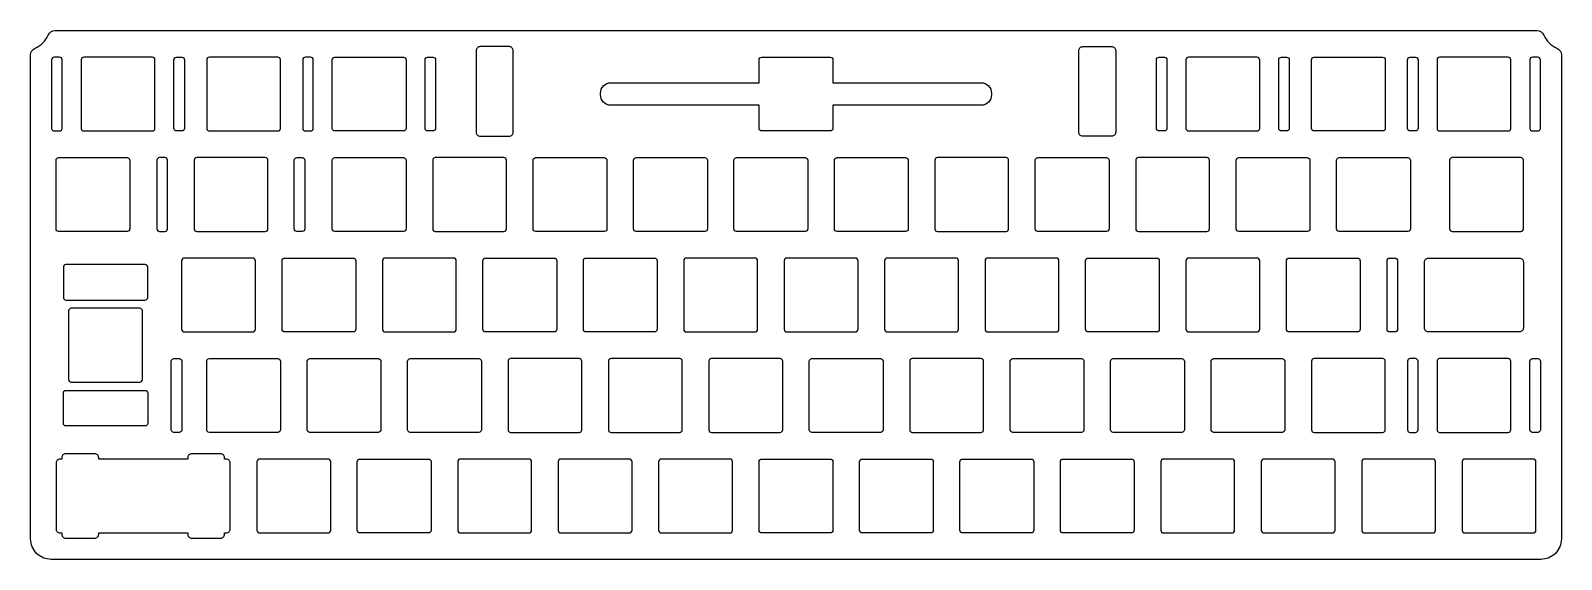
# Model space of a CAD drawing. Header units: millimetres. Extents: x -288 to 2, y -3 to 98.
import ezdxf

# ---------------------------------------------------------------- set-up
doc = ezdxf.new("R2010")
doc.units = ezdxf.units.MM
doc.layers.get('0').update_dxf_attribs({"linetype": 'CONTINUOUS'})

msp = doc.modelspace()

# ---------------------------------------------------------------- linework, layer by layer
for points in [[(-2.32, 97.75, -0.299746), (-1.04, 96.9, 0.192058), (1.45, 94.41, -0.299746), (2.3, 93.13), (2.3, 1.4, -0.414214), (-1.6, -2.5), (-284.15, -2.5, -0.414214), (-288.05, 1.4), (-288.05, 93.13, -0.299746), (-287.2, 94.41, 0.192058), (-284.71, 96.9, -0.299746), (-283.43, 97.75)], [(-2.32, 97.75, -0.299746), (-1.04, 96.9, 0.192058), (1.45, 94.41, -0.299746), (2.3, 93.13), (2.3, 1.4, -0.414214), (-1.6, -2.5), (-284.15, -2.5, -0.414214), (-288.05, 1.4), (-288.05, 93.13, -0.299746), (-287.2, 94.41, 0.192058), (-284.71, 96.9, -0.299746), (-283.43, 97.75)], [(-197.28, 94.72), (-202.78, 94.72, 0.414214), (-203.53, 93.98), (-203.53, 78.47, 0.414214), (-202.78, 77.72), (-197.28, 77.72, 0.414214), (-196.53, 78.47), (-196.53, 93.98, 0.414214)], [(-197.28, 94.72), (-202.78, 94.72, 0.414214), (-203.53, 93.98), (-203.53, 78.47, 0.414214), (-202.78, 77.72), (-197.28, 77.72, 0.414214), (-196.53, 78.47), (-196.53, 93.98, 0.414214)], [(-88.48, 77.72, -0.414214), (-89.23, 78.47), (-89.23, 93.98, -0.414214), (-88.48, 94.72), (-82.98, 94.72, -0.414214), (-82.23, 93.98), (-82.23, 78.47, -0.414214), (-82.98, 77.72)], [(-88.48, 77.72, -0.414214), (-89.23, 78.47), (-89.23, 93.98, -0.414214), (-88.48, 94.72), (-82.98, 94.72, -0.414214), (-82.23, 93.98), (-82.23, 78.47, -0.414214), (-82.98, 77.72)], [(-283.56, 78.72), (-282.56, 78.72, 0.414214), (-282.06, 79.22), (-282.06, 92.22, 0.414214), (-282.56, 92.72), (-283.56, 92.72, 0.414214), (-284.06, 92.22), (-284.06, 79.22, 0.414214)], [(-283.56, 78.72), (-282.56, 78.72, 0.414214), (-282.06, 79.22), (-282.06, 92.22, 0.414214), (-282.56, 92.72), (-283.56, 92.72, 0.414214), (-284.06, 92.22), (-284.06, 79.22, 0.414214)], [(-264.46, 79.22), (-264.46, 92.22, 0.414214), (-264.96, 92.72), (-277.96, 92.72, 0.414214), (-278.46, 92.22), (-278.46, 79.22, 0.414214), (-277.96, 78.72), (-264.96, 78.72, 0.414214)], [(-264.46, 79.22), (-264.46, 92.22, 0.414214), (-264.96, 92.72), (-277.96, 92.72, 0.414214), (-278.46, 92.22), (-278.46, 79.22, 0.414214), (-277.96, 78.72), (-264.96, 78.72, 0.414214)], [(-260.36, 78.72, -0.414214), (-260.86, 79.22), (-260.86, 92.22, -0.414214), (-260.36, 92.72), (-259.36, 92.72, -0.414214), (-258.86, 92.22), (-258.86, 79.22, -0.414214), (-259.36, 78.72)], [(-260.36, 78.72, -0.414214), (-260.86, 79.22), (-260.86, 92.22, -0.414214), (-260.36, 92.72), (-259.36, 92.72, -0.414214), (-258.86, 92.22), (-258.86, 79.22, -0.414214), (-259.36, 78.72)], [(-241.15, 92.72), (-254.15, 92.72, 0.414214), (-254.65, 92.22), (-254.65, 79.22, 0.414214), (-254.15, 78.72), (-241.15, 78.72, 0.414214), (-240.65, 79.22), (-240.65, 92.22, 0.414214)], [(-241.15, 92.72), (-254.15, 92.72, 0.414214), (-254.65, 92.22), (-254.65, 79.22, 0.414214), (-254.15, 78.72), (-241.15, 78.72, 0.414214), (-240.65, 79.22), (-240.65, 92.22, 0.414214)], [(-234.44, 79.22), (-234.44, 92.22, 0.414214), (-234.94, 92.72), (-235.94, 92.72, 0.414214), (-236.44, 92.22), (-236.44, 79.22, 0.414214), (-235.94, 78.72), (-234.94, 78.72, 0.414214)], [(-234.44, 79.22), (-234.44, 92.22, 0.414214), (-234.94, 92.72), (-235.94, 92.72, 0.414214), (-236.44, 92.22), (-236.44, 79.22, 0.414214), (-235.94, 78.72), (-234.94, 78.72, 0.414214)], [(-230.84, 92.22, -0.414214), (-230.34, 92.72), (-217.34, 92.72, -0.414214), (-216.84, 92.22), (-216.84, 79.22, -0.414214), (-217.34, 78.72), (-230.34, 78.72, -0.414214), (-230.84, 79.22)], [(-230.84, 92.22, -0.414214), (-230.34, 92.72), (-217.34, 92.72, -0.414214), (-216.84, 92.22), (-216.84, 79.22, -0.414214), (-217.34, 78.72), (-230.34, 78.72, -0.414214), (-230.84, 79.22)], [(-212.74, 78.72, -0.414214), (-213.24, 79.22), (-213.24, 92.22, -0.414214), (-212.74, 92.72), (-211.74, 92.72, -0.414214), (-211.24, 92.22), (-211.24, 79.22, -0.414214), (-211.74, 78.72)], [(-212.74, 78.72, -0.414214), (-213.24, 79.22), (-213.24, 92.22, -0.414214), (-212.74, 92.72), (-211.74, 92.72, -0.414214), (-211.24, 92.22), (-211.24, 79.22, -0.414214), (-211.74, 78.72)], [(-149.88, 92.22, -0.414214), (-149.38, 92.72), (-136.38, 92.72, -0.414214), (-135.88, 92.22), (-135.88, 87.86), (-107.79, 87.86, -0.414214), (-105.79, 85.86), (-105.79, 85.59, -0.414214), (-107.79, 83.59), (-135.88, 83.59), (-135.88, 79.22, -0.414214), (-136.38, 78.72), (-149.38, 78.72, -0.414214), (-149.88, 79.22), (-149.88, 83.59), (-177.96, 83.59, -0.414214), (-179.96, 85.59), (-179.96, 85.86, -0.414214), (-177.96, 87.86), (-149.88, 87.86)], [(-149.88, 92.22, -0.414214), (-149.38, 92.72), (-136.38, 92.72, -0.414214), (-135.88, 92.22), (-135.88, 87.86), (-107.79, 87.86, -0.414214), (-105.79, 85.86), (-105.79, 85.59, -0.414214), (-107.79, 83.59), (-135.88, 83.59), (-135.88, 79.22, -0.414214), (-136.38, 78.72), (-149.38, 78.72, -0.414214), (-149.88, 79.22), (-149.88, 83.59), (-177.96, 83.59, -0.414214), (-179.96, 85.59), (-179.96, 85.86, -0.414214), (-177.96, 87.86), (-149.88, 87.86)], [(-74.51, 92.22, -0.414214), (-74.01, 92.72), (-73.01, 92.72, -0.414214), (-72.51, 92.22), (-72.51, 79.22, -0.414214), (-73.01, 78.72), (-74.01, 78.72, -0.414214), (-74.51, 79.22)], [(-74.51, 92.22, -0.414214), (-74.01, 92.72), (-73.01, 92.72, -0.414214), (-72.51, 92.22), (-72.51, 79.22, -0.414214), (-73.01, 78.72), (-74.01, 78.72, -0.414214), (-74.51, 79.22)], [(-55.41, 92.72), (-68.41, 92.72, 0.414214), (-68.91, 92.22), (-68.91, 79.22, 0.414214), (-68.41, 78.72), (-55.41, 78.72, 0.414214), (-54.91, 79.22), (-54.91, 92.22, 0.414214)], [(-55.41, 92.72), (-68.41, 92.72, 0.414214), (-68.91, 92.22), (-68.91, 79.22, 0.414214), (-68.41, 78.72), (-55.41, 78.72, 0.414214), (-54.91, 79.22), (-54.91, 92.22, 0.414214)], [(-50.81, 78.72, -0.414214), (-51.31, 79.22), (-51.31, 92.22, -0.414214), (-50.81, 92.72), (-49.81, 92.72, -0.414214), (-49.31, 92.22), (-49.31, 79.22, -0.414214), (-49.81, 78.72)], [(-50.81, 78.72, -0.414214), (-51.31, 79.22), (-51.31, 92.22, -0.414214), (-50.81, 92.72), (-49.81, 92.72, -0.414214), (-49.31, 92.22), (-49.31, 79.22, -0.414214), (-49.81, 78.72)], [(-31.1, 79.22, -0.414214), (-31.6, 78.72), (-44.6, 78.72, -0.414214), (-45.1, 79.22), (-45.1, 92.22, -0.414214), (-44.6, 92.72), (-31.6, 92.72, -0.414214), (-31.1, 92.22)], [(-31.1, 79.22, -0.414214), (-31.6, 78.72), (-44.6, 78.72, -0.414214), (-45.1, 79.22), (-45.1, 92.22, -0.414214), (-44.6, 92.72), (-31.6, 92.72, -0.414214), (-31.1, 92.22)], [(-24.89, 79.22, -0.414214), (-25.39, 78.72), (-26.39, 78.72, -0.414214), (-26.89, 79.22), (-26.89, 92.22, -0.414214), (-26.39, 92.72), (-25.39, 92.72, -0.414214), (-24.89, 92.22)], [(-24.89, 79.22, -0.414214), (-25.39, 78.72), (-26.39, 78.72, -0.414214), (-26.89, 79.22), (-26.89, 92.22, -0.414214), (-26.39, 92.72), (-25.39, 92.72, -0.414214), (-24.89, 92.22)], [(-21.29, 92.22), (-21.29, 79.22, 0.414214), (-20.79, 78.72), (-7.79, 78.72, 0.414214), (-7.29, 79.22), (-7.29, 92.22, 0.414214), (-7.79, 92.72), (-20.79, 92.72, 0.414214)], [(-21.29, 92.22), (-21.29, 79.22, 0.414214), (-20.79, 78.72), (-7.79, 78.72, 0.414214), (-7.29, 79.22), (-7.29, 92.22, 0.414214), (-7.79, 92.72), (-20.79, 92.72, 0.414214)], [(-1.69, 79.22), (-1.69, 92.22, 0.414214), (-2.19, 92.72), (-3.19, 92.72, 0.414214), (-3.69, 92.22), (-3.69, 79.22, 0.414214), (-3.19, 78.72), (-2.19, 78.72, 0.414214)], [(-1.69, 79.22), (-1.69, 92.22, 0.414214), (-2.19, 92.72), (-3.19, 92.72, 0.414214), (-3.69, 92.22), (-3.69, 79.22, 0.414214), (-3.19, 78.72), (-2.19, 78.72, 0.414214)], [(-282.73, 59.67, -0.414214), (-283.23, 60.17), (-283.23, 73.17, -0.414214), (-282.73, 73.67), (-269.73, 73.67, -0.414214), (-269.23, 73.17), (-269.23, 60.17, -0.414214), (-269.73, 59.67)], [(-282.73, 59.67, -0.414214), (-283.23, 60.17), (-283.23, 73.17, -0.414214), (-282.73, 73.67), (-269.73, 73.67, -0.414214), (-269.23, 73.17), (-269.23, 60.17, -0.414214), (-269.73, 59.67)], [(-264.08, 73.17), (-264.08, 60.17, 0.414214), (-263.58, 59.67), (-262.58, 59.67, 0.414214), (-262.08, 60.17), (-262.08, 73.17, 0.414214), (-262.58, 73.67), (-263.58, 73.67, 0.414214)], [(-264.08, 73.17), (-264.08, 60.17, 0.414214), (-263.58, 59.67), (-262.58, 59.67, 0.414214), (-262.08, 60.17), (-262.08, 73.17, 0.414214), (-262.58, 73.67), (-263.58, 73.67, 0.414214)], [(-256.53, 59.67), (-243.53, 59.67, 0.414214), (-243.03, 60.17), (-243.03, 73.17, 0.414214), (-243.53, 73.67), (-256.53, 73.67, 0.414214), (-257.03, 73.17), (-257.03, 60.17, 0.414214)], [(-256.53, 59.67), (-243.53, 59.67, 0.414214), (-243.03, 60.17), (-243.03, 73.17, 0.414214), (-243.53, 73.67), (-256.53, 73.67, 0.414214), (-257.03, 73.17), (-257.03, 60.17, 0.414214)], [(-238.04, 73.17, -0.414214), (-237.54, 73.67), (-236.54, 73.67, -0.414214), (-236.04, 73.17), (-236.04, 60.17, -0.414214), (-236.54, 59.67), (-237.54, 59.67, -0.414214), (-238.04, 60.17)], [(-238.04, 73.17, -0.414214), (-237.54, 73.67), (-236.54, 73.67, -0.414214), (-236.04, 73.17), (-236.04, 60.17, -0.414214), (-236.54, 59.67), (-237.54, 59.67, -0.414214), (-238.04, 60.17)], [(-216.84, 60.17, -0.414214), (-217.34, 59.67), (-230.34, 59.67, -0.414214), (-230.84, 60.17), (-230.84, 73.17, -0.414214), (-230.34, 73.67), (-217.34, 73.67, -0.414214), (-216.84, 73.17)], [(-216.84, 60.17, -0.414214), (-217.34, 59.67), (-230.34, 59.67, -0.414214), (-230.84, 60.17), (-230.84, 73.17, -0.414214), (-230.34, 73.67), (-217.34, 73.67, -0.414214), (-216.84, 73.17)], [(-198.29, 73.67), (-211.29, 73.67, 0.414214), (-211.79, 73.17), (-211.79, 60.17, 0.414214), (-211.29, 59.67), (-198.29, 59.67, 0.414214), (-197.79, 60.17), (-197.79, 73.17, 0.414214)], [(-198.29, 73.67), (-211.29, 73.67, 0.414214), (-211.79, 73.17), (-211.79, 60.17, 0.414214), (-211.29, 59.67), (-198.29, 59.67, 0.414214), (-197.79, 60.17), (-197.79, 73.17, 0.414214)], [(-179.24, 73.67, -0.414214), (-178.74, 73.17), (-178.74, 60.17, -0.414214), (-179.24, 59.67), (-192.24, 59.67, -0.414214), (-192.74, 60.17), (-192.74, 73.17, -0.414214), (-192.24, 73.67)], [(-179.24, 73.67, -0.414214), (-178.74, 73.17), (-178.74, 60.17, -0.414214), (-179.24, 59.67), (-192.24, 59.67, -0.414214), (-192.74, 60.17), (-192.74, 73.17, -0.414214), (-192.24, 73.67)], [(-173.19, 59.67, -0.414214), (-173.69, 60.17), (-173.69, 73.17, -0.414214), (-173.19, 73.67), (-160.19, 73.67, -0.414214), (-159.69, 73.17), (-159.69, 60.17, -0.414214), (-160.19, 59.67)], [(-173.19, 59.67, -0.414214), (-173.69, 60.17), (-173.69, 73.17, -0.414214), (-173.19, 73.67), (-160.19, 73.67, -0.414214), (-159.69, 73.17), (-159.69, 60.17, -0.414214), (-160.19, 59.67)], [(-154.14, 59.67, -0.414214), (-154.64, 60.17), (-154.64, 73.17, -0.414214), (-154.14, 73.67), (-141.14, 73.67, -0.414214), (-140.64, 73.17), (-140.64, 60.17, -0.414214), (-141.14, 59.67)], [(-154.14, 59.67, -0.414214), (-154.64, 60.17), (-154.64, 73.17, -0.414214), (-154.14, 73.67), (-141.14, 73.67, -0.414214), (-140.64, 73.17), (-140.64, 60.17, -0.414214), (-141.14, 59.67)], [(-135.09, 59.67, -0.414214), (-135.59, 60.17), (-135.59, 73.17, -0.414214), (-135.09, 73.67), (-122.09, 73.67, -0.414214), (-121.59, 73.17), (-121.59, 60.17, -0.414214), (-122.09, 59.67)], [(-135.09, 59.67, -0.414214), (-135.59, 60.17), (-135.59, 73.17, -0.414214), (-135.09, 73.67), (-122.09, 73.67, -0.414214), (-121.59, 73.17), (-121.59, 60.17, -0.414214), (-122.09, 59.67)], [(-116.54, 73.17), (-116.54, 60.17, 0.414214), (-116.04, 59.67), (-103.04, 59.67, 0.414214), (-102.54, 60.17), (-102.54, 73.17, 0.414214), (-103.04, 73.67), (-116.04, 73.67, 0.414214)], [(-116.54, 73.17), (-116.54, 60.17, 0.414214), (-116.04, 59.67), (-103.04, 59.67, 0.414214), (-102.54, 60.17), (-102.54, 73.17, 0.414214), (-103.04, 73.67), (-116.04, 73.67, 0.414214)], [(-96.99, 59.67, -0.414214), (-97.49, 60.17), (-97.49, 73.17, -0.414214), (-96.99, 73.67), (-83.99, 73.67, -0.414214), (-83.49, 73.17), (-83.49, 60.17, -0.414214), (-83.99, 59.67)], [(-96.99, 59.67, -0.414214), (-97.49, 60.17), (-97.49, 73.17, -0.414214), (-96.99, 73.67), (-83.99, 73.67, -0.414214), (-83.49, 73.17), (-83.49, 60.17, -0.414214), (-83.99, 59.67)], [(-78.44, 73.17), (-78.44, 60.17, 0.414214), (-77.94, 59.67), (-64.94, 59.67, 0.414214), (-64.44, 60.17), (-64.44, 73.17, 0.414214), (-64.94, 73.67), (-77.94, 73.67, 0.414214)], [(-78.44, 73.17), (-78.44, 60.17, 0.414214), (-77.94, 59.67), (-64.94, 59.67, 0.414214), (-64.44, 60.17), (-64.44, 73.17, 0.414214), (-64.94, 73.67), (-77.94, 73.67, 0.414214)], [(-59.39, 73.17, -0.414214), (-58.89, 73.67), (-45.89, 73.67, -0.414214), (-45.39, 73.17), (-45.39, 60.17, -0.414214), (-45.89, 59.67), (-58.89, 59.67, -0.414214), (-59.39, 60.17)], [(-59.39, 73.17, -0.414214), (-58.89, 73.67), (-45.89, 73.67, -0.414214), (-45.39, 73.17), (-45.39, 60.17, -0.414214), (-45.89, 59.67), (-58.89, 59.67, -0.414214), (-59.39, 60.17)], [(-40.34, 73.17, -0.414214), (-39.84, 73.67), (-26.84, 73.67, -0.414214), (-26.34, 73.17), (-26.34, 60.17, -0.414214), (-26.84, 59.67), (-39.84, 59.67, -0.414214), (-40.34, 60.17)], [(-40.34, 73.17, -0.414214), (-39.84, 73.67), (-26.84, 73.67, -0.414214), (-26.34, 73.17), (-26.34, 60.17, -0.414214), (-26.84, 59.67), (-39.84, 59.67, -0.414214), (-40.34, 60.17)], [(-4.91, 60.17), (-4.91, 73.17, 0.414214), (-5.41, 73.67), (-18.41, 73.67, 0.414214), (-18.91, 73.17), (-18.91, 60.17, 0.414214), (-18.41, 59.67), (-5.41, 59.67, 0.414214)], [(-4.91, 60.17), (-4.91, 73.17, 0.414214), (-5.41, 73.67), (-18.41, 73.67, 0.414214), (-18.91, 73.17), (-18.91, 60.17, 0.414214), (-18.41, 59.67), (-5.41, 59.67, 0.414214)], [(-266.34, 53.41), (-281.34, 53.41, 0.414214), (-281.84, 52.91), (-281.84, 47.16, 0.414214), (-281.34, 46.66), (-266.34, 46.66, 0.414214), (-265.84, 47.16), (-265.84, 52.91, 0.414214)], [(-266.34, 53.41), (-281.34, 53.41, 0.414214), (-281.84, 52.91), (-281.84, 47.16, 0.414214), (-281.34, 46.66), (-266.34, 46.66, 0.414214), (-265.84, 47.16), (-265.84, 52.91, 0.414214)], [(-245.91, 54.62), (-258.91, 54.62, 0.414214), (-259.41, 54.12), (-259.41, 41.12, 0.414214), (-258.91, 40.62), (-245.91, 40.62, 0.414214), (-245.41, 41.12), (-245.41, 54.12, 0.414214)], [(-245.91, 54.62), (-258.91, 54.62, 0.414214), (-259.41, 54.12), (-259.41, 41.12, 0.414214), (-258.91, 40.62), (-245.91, 40.62, 0.414214), (-245.41, 41.12), (-245.41, 54.12, 0.414214)], [(-226.86, 54.62, -0.414214), (-226.36, 54.12), (-226.36, 41.12, -0.414214), (-226.86, 40.62), (-239.86, 40.62, -0.414214), (-240.36, 41.12), (-240.36, 54.12, -0.414214), (-239.86, 54.62)], [(-226.86, 54.62, -0.414214), (-226.36, 54.12), (-226.36, 41.12, -0.414214), (-226.86, 40.62), (-239.86, 40.62, -0.414214), (-240.36, 41.12), (-240.36, 54.12, -0.414214), (-239.86, 54.62)], [(-220.81, 40.62), (-207.81, 40.62, 0.414214), (-207.31, 41.12), (-207.31, 54.12, 0.414214), (-207.81, 54.62), (-220.81, 54.62, 0.414214), (-221.31, 54.12), (-221.31, 41.12, 0.414214)], [(-220.81, 40.62), (-207.81, 40.62, 0.414214), (-207.31, 41.12), (-207.31, 54.12, 0.414214), (-207.81, 54.62), (-220.81, 54.62, 0.414214), (-221.31, 54.12), (-221.31, 41.12, 0.414214)], [(-201.76, 40.62, -0.414214), (-202.26, 41.12), (-202.26, 54.12, -0.414214), (-201.76, 54.62), (-188.76, 54.62, -0.414214), (-188.26, 54.12), (-188.26, 41.12, -0.414214), (-188.76, 40.62)], [(-201.76, 40.62, -0.414214), (-202.26, 41.12), (-202.26, 54.12, -0.414214), (-201.76, 54.62), (-188.76, 54.62, -0.414214), (-188.26, 54.12), (-188.26, 41.12, -0.414214), (-188.76, 40.62)], [(-169.21, 41.12, -0.414214), (-169.71, 40.62), (-182.71, 40.62, -0.414214), (-183.21, 41.12), (-183.21, 54.12, -0.414214), (-182.71, 54.62), (-169.71, 54.62, -0.414214), (-169.21, 54.12)], [(-169.21, 41.12, -0.414214), (-169.71, 40.62), (-182.71, 40.62, -0.414214), (-183.21, 41.12), (-183.21, 54.12, -0.414214), (-182.71, 54.62), (-169.71, 54.62, -0.414214), (-169.21, 54.12)], [(-164.16, 54.12), (-164.16, 41.12, 0.414214), (-163.66, 40.62), (-150.66, 40.62, 0.414214), (-150.16, 41.12), (-150.16, 54.12, 0.414214), (-150.66, 54.62), (-163.66, 54.62, 0.414214)], [(-164.16, 54.12), (-164.16, 41.12, 0.414214), (-163.66, 40.62), (-150.66, 40.62, 0.414214), (-150.16, 41.12), (-150.16, 54.12, 0.414214), (-150.66, 54.62), (-163.66, 54.62, 0.414214)], [(-144.61, 40.62), (-131.61, 40.62, 0.414214), (-131.11, 41.12), (-131.11, 54.12, 0.414214), (-131.61, 54.62), (-144.61, 54.62, 0.414214), (-145.11, 54.12), (-145.11, 41.12, 0.414214)], [(-144.61, 40.62), (-131.61, 40.62, 0.414214), (-131.11, 41.12), (-131.11, 54.12, 0.414214), (-131.61, 54.62), (-144.61, 54.62, 0.414214), (-145.11, 54.12), (-145.11, 41.12, 0.414214)], [(-125.56, 40.62), (-112.56, 40.62, 0.414214), (-112.06, 41.12), (-112.06, 54.12, 0.414214), (-112.56, 54.62), (-125.56, 54.62, 0.414214), (-126.06, 54.12), (-126.06, 41.12, 0.414214)], [(-125.56, 40.62), (-112.56, 40.62, 0.414214), (-112.06, 41.12), (-112.06, 54.12, 0.414214), (-112.56, 54.62), (-125.56, 54.62, 0.414214), (-126.06, 54.12), (-126.06, 41.12, 0.414214)], [(-106.51, 40.62), (-93.51, 40.62, 0.414214), (-93.01, 41.12), (-93.01, 54.12, 0.414214), (-93.51, 54.62), (-106.51, 54.62, 0.414214), (-107.01, 54.12), (-107.01, 41.12, 0.414214)], [(-106.51, 40.62), (-93.51, 40.62, 0.414214), (-93.01, 41.12), (-93.01, 54.12, 0.414214), (-93.51, 54.62), (-106.51, 54.62, 0.414214), (-107.01, 54.12), (-107.01, 41.12, 0.414214)], [(-87.96, 54.12, -0.414214), (-87.46, 54.62), (-74.46, 54.62, -0.414214), (-73.96, 54.12), (-73.96, 41.12, -0.414214), (-74.46, 40.62), (-87.46, 40.62, -0.414214), (-87.96, 41.12)], [(-87.96, 54.12, -0.414214), (-87.46, 54.62), (-74.46, 54.62, -0.414214), (-73.96, 54.12), (-73.96, 41.12, -0.414214), (-74.46, 40.62), (-87.46, 40.62, -0.414214), (-87.96, 41.12)], [(-68.41, 40.62), (-55.41, 40.62, 0.414214), (-54.91, 41.12), (-54.91, 54.12, 0.414214), (-55.41, 54.62), (-68.41, 54.62, 0.414214), (-68.91, 54.12), (-68.91, 41.12, 0.414214)], [(-68.41, 40.62), (-55.41, 40.62, 0.414214), (-54.91, 41.12), (-54.91, 54.12, 0.414214), (-55.41, 54.62), (-68.41, 54.62, 0.414214), (-68.91, 54.12), (-68.91, 41.12, 0.414214)], [(-36.36, 54.62, -0.414214), (-35.86, 54.12), (-35.86, 41.12, -0.414214), (-36.36, 40.62), (-49.36, 40.62, -0.414214), (-49.86, 41.12), (-49.86, 54.12, -0.414214), (-49.36, 54.62)], [(-36.36, 54.62, -0.414214), (-35.86, 54.12), (-35.86, 41.12, -0.414214), (-36.36, 40.62), (-49.36, 40.62, -0.414214), (-49.86, 41.12), (-49.86, 54.12, -0.414214), (-49.36, 54.62)], [(-30.27, 40.62, -0.414214), (-30.77, 41.12), (-30.77, 54.12, -0.414214), (-30.27, 54.62), (-29.27, 54.62, -0.414214), (-28.77, 54.12), (-28.77, 41.12, -0.414214), (-29.27, 40.62)], [(-30.27, 40.62, -0.414214), (-30.77, 41.12), (-30.77, 54.12, -0.414214), (-30.27, 54.62), (-29.27, 54.62, -0.414214), (-28.77, 54.12), (-28.77, 41.12, -0.414214), (-29.27, 40.62)], [(-4.91, 41.37, -0.414214), (-5.66, 40.62), (-22.92, 40.62, -0.414214), (-23.67, 41.37), (-23.67, 53.87, -0.414214), (-22.92, 54.62), (-5.66, 54.62, -0.414214), (-4.91, 53.87)], [(-4.91, 41.37, -0.414214), (-5.66, 40.62), (-22.92, 40.62, -0.414214), (-23.67, 41.37), (-23.67, 53.87, -0.414214), (-22.92, 54.62), (-5.66, 54.62, -0.414214), (-4.91, 53.87)], [(-280.34, 31.1), (-267.34, 31.1, 0.414214), (-266.84, 31.6), (-266.84, 44.6, 0.414214), (-267.34, 45.1), (-280.34, 45.1, 0.414214), (-280.84, 44.6), (-280.84, 31.6, 0.414214)], [(-280.34, 31.1), (-267.34, 31.1, 0.414214), (-266.84, 31.6), (-266.84, 44.6, 0.414214), (-267.34, 45.1), (-280.34, 45.1, 0.414214), (-280.84, 44.6), (-280.84, 31.6, 0.414214)], [(-259.86, 35.57, -0.414214), (-259.36, 35.07), (-259.36, 22.07, -0.414214), (-259.86, 21.57), (-260.86, 21.57, -0.414214), (-261.36, 22.07), (-261.36, 35.07, -0.414214), (-260.86, 35.57)], [(-259.86, 35.57, -0.414214), (-259.36, 35.07), (-259.36, 22.07, -0.414214), (-259.86, 21.57), (-260.86, 21.57, -0.414214), (-261.36, 22.07), (-261.36, 35.07, -0.414214), (-260.86, 35.57)], [(-254.15, 21.57, -0.414214), (-254.65, 22.07), (-254.65, 35.07, -0.414214), (-254.15, 35.57), (-241.15, 35.57, -0.414214), (-240.65, 35.07), (-240.65, 22.07, -0.414214), (-241.15, 21.57)], [(-254.15, 21.57, -0.414214), (-254.65, 22.07), (-254.65, 35.07, -0.414214), (-254.15, 35.57), (-241.15, 35.57, -0.414214), (-240.65, 35.07), (-240.65, 22.07, -0.414214), (-241.15, 21.57)], [(-235.6, 35.07, -0.414214), (-235.1, 35.57), (-222.1, 35.57, -0.414214), (-221.6, 35.07), (-221.6, 22.07, -0.414214), (-222.1, 21.57), (-235.1, 21.57, -0.414214), (-235.6, 22.07)], [(-235.6, 35.07, -0.414214), (-235.1, 35.57), (-222.1, 35.57, -0.414214), (-221.6, 35.07), (-221.6, 22.07, -0.414214), (-222.1, 21.57), (-235.1, 21.57, -0.414214), (-235.6, 22.07)], [(-216.05, 21.57, -0.414214), (-216.55, 22.07), (-216.55, 35.07, -0.414214), (-216.05, 35.57), (-203.05, 35.57, -0.414214), (-202.55, 35.07), (-202.55, 22.07, -0.414214), (-203.05, 21.57)], [(-216.05, 21.57, -0.414214), (-216.55, 22.07), (-216.55, 35.07, -0.414214), (-216.05, 35.57), (-203.05, 35.57, -0.414214), (-202.55, 35.07), (-202.55, 22.07, -0.414214), (-203.05, 21.57)], [(-197.5, 35.07), (-197.5, 22.07, 0.414214), (-197, 21.57), (-184, 21.57, 0.414214), (-183.5, 22.07), (-183.5, 35.07, 0.414214), (-184, 35.57), (-197, 35.57, 0.414214)], [(-197.5, 35.07), (-197.5, 22.07, 0.414214), (-197, 21.57), (-184, 21.57, 0.414214), (-183.5, 22.07), (-183.5, 35.07, 0.414214), (-184, 35.57), (-197, 35.57, 0.414214)], [(-164.45, 22.07), (-164.45, 35.07, 0.414214), (-164.95, 35.57), (-177.95, 35.57, 0.414214), (-178.45, 35.07), (-178.45, 22.07, 0.414214), (-177.95, 21.57), (-164.95, 21.57, 0.414214)], [(-164.45, 22.07), (-164.45, 35.07, 0.414214), (-164.95, 35.57), (-177.95, 35.57, 0.414214), (-178.45, 35.07), (-178.45, 22.07, 0.414214), (-177.95, 21.57), (-164.95, 21.57, 0.414214)], [(-145.9, 35.57), (-158.9, 35.57, 0.414214), (-159.4, 35.07), (-159.4, 22.07, 0.414214), (-158.9, 21.57), (-145.9, 21.57, 0.414214), (-145.4, 22.07), (-145.4, 35.07, 0.414214)], [(-145.9, 35.57), (-158.9, 35.57, 0.414214), (-159.4, 35.07), (-159.4, 22.07, 0.414214), (-158.9, 21.57), (-145.9, 21.57, 0.414214), (-145.4, 22.07), (-145.4, 35.07, 0.414214)], [(-126.85, 35.57, -0.414214), (-126.35, 35.07), (-126.35, 22.07, -0.414214), (-126.85, 21.57), (-139.85, 21.57, -0.414214), (-140.35, 22.07), (-140.35, 35.07, -0.414214), (-139.85, 35.57)], [(-126.85, 35.57, -0.414214), (-126.35, 35.07), (-126.35, 22.07, -0.414214), (-126.85, 21.57), (-139.85, 21.57, -0.414214), (-140.35, 22.07), (-140.35, 35.07, -0.414214), (-139.85, 35.57)], [(-107.3, 22.07), (-107.3, 35.07, 0.414214), (-107.8, 35.57), (-120.8, 35.57, 0.414214), (-121.3, 35.07), (-121.3, 22.07, 0.414214), (-120.8, 21.57), (-107.8, 21.57, 0.414214)], [(-107.3, 22.07), (-107.3, 35.07, 0.414214), (-107.8, 35.57), (-120.8, 35.57, 0.414214), (-121.3, 35.07), (-121.3, 22.07, 0.414214), (-120.8, 21.57), (-107.8, 21.57, 0.414214)], [(-102.25, 35.07, -0.414214), (-101.75, 35.57), (-88.75, 35.57, -0.414214), (-88.25, 35.07), (-88.25, 22.07, -0.414214), (-88.75, 21.57), (-101.75, 21.57, -0.414214), (-102.25, 22.07)], [(-102.25, 35.07, -0.414214), (-101.75, 35.57), (-88.75, 35.57, -0.414214), (-88.25, 35.07), (-88.25, 22.07, -0.414214), (-88.75, 21.57), (-101.75, 21.57, -0.414214), (-102.25, 22.07)], [(-83.2, 35.07, -0.414214), (-82.7, 35.57), (-69.7, 35.57, -0.414214), (-69.2, 35.07), (-69.2, 22.07, -0.414214), (-69.7, 21.57), (-82.7, 21.57, -0.414214), (-83.2, 22.07)], [(-83.2, 35.07, -0.414214), (-82.7, 35.57), (-69.7, 35.57, -0.414214), (-69.2, 35.07), (-69.2, 22.07, -0.414214), (-69.7, 21.57), (-82.7, 21.57, -0.414214), (-83.2, 22.07)], [(-63.65, 21.57, -0.414214), (-64.15, 22.07), (-64.15, 35.07, -0.414214), (-63.65, 35.57), (-50.65, 35.57, -0.414214), (-50.15, 35.07), (-50.15, 22.07, -0.414214), (-50.65, 21.57)], [(-63.65, 21.57, -0.414214), (-64.15, 22.07), (-64.15, 35.07, -0.414214), (-63.65, 35.57), (-50.65, 35.57, -0.414214), (-50.15, 35.07), (-50.15, 22.07, -0.414214), (-50.65, 21.57)], [(-31.6, 35.57), (-44.6, 35.57, 0.414214), (-45.1, 35.07), (-45.1, 22.07, 0.414214), (-44.6, 21.57), (-31.6, 21.57, 0.414214), (-31.1, 22.07), (-31.1, 35.07, 0.414214)], [(-31.6, 35.57), (-44.6, 35.57, 0.414214), (-45.1, 35.07), (-45.1, 22.07, 0.414214), (-44.6, 21.57), (-31.6, 21.57, 0.414214), (-31.1, 22.07), (-31.1, 35.07, 0.414214)], [(-26.39, 21.57), (-25.39, 21.57, 0.414214), (-24.89, 22.07), (-24.89, 35.07, 0.414214), (-25.39, 35.57), (-26.39, 35.57, 0.414214), (-26.89, 35.07), (-26.89, 22.07, 0.414214)], [(-26.39, 21.57), (-25.39, 21.57, 0.414214), (-24.89, 22.07), (-24.89, 35.07, 0.414214), (-25.39, 35.57), (-26.39, 35.57, 0.414214), (-26.89, 35.07), (-26.89, 22.07, 0.414214)], [(-7.79, 35.57), (-20.79, 35.57, 0.414214), (-21.29, 35.07), (-21.29, 22.07, 0.414214), (-20.79, 21.57), (-7.79, 21.57, 0.414214), (-7.29, 22.07), (-7.29, 35.07, 0.414214)], [(-7.79, 35.57), (-20.79, 35.57, 0.414214), (-21.29, 35.07), (-21.29, 22.07, 0.414214), (-20.79, 21.57), (-7.79, 21.57, 0.414214), (-7.29, 22.07), (-7.29, 35.07, 0.414214)], [(-1.69, 22.07, -0.414214), (-2.19, 21.57), (-3.19, 21.57, -0.414214), (-3.69, 22.07), (-3.69, 35.07, -0.414214), (-3.19, 35.57), (-2.19, 35.57, -0.414214), (-1.69, 35.07)], [(-1.69, 22.07, -0.414214), (-2.19, 21.57), (-3.19, 21.57, -0.414214), (-3.69, 22.07), (-3.69, 35.07, -0.414214), (-3.19, 35.57), (-2.19, 35.57, -0.414214), (-1.69, 35.07)], [(-281.84, 29.04, -0.414214), (-281.34, 29.54), (-266.34, 29.54, -0.414214), (-265.84, 29.04), (-265.84, 23.29, -0.414214), (-266.34, 22.79), (-281.34, 22.79, -0.414214), (-281.84, 23.29)], [(-281.84, 29.04, -0.414214), (-281.34, 29.54), (-266.34, 29.54, -0.414214), (-265.84, 29.04), (-265.84, 23.29, -0.414214), (-266.34, 22.79), (-281.34, 22.79, -0.414214), (-281.84, 23.29)], [(-282.14, 16.52), (-282.48, 16.52, 0.414214), (-283.23, 15.78), (-283.23, 3.28, 0.414214), (-282.48, 2.52), (-282.14, 2.52), (-282.14, 2.27, 0.414214), (-281.39, 1.53), (-275.89, 1.53, 0.414214), (-275.14, 2.27), (-275.14, 2.52), (-258.26, 2.52), (-258.26, 2.27, 0.414214), (-257.51, 1.53), (-252.01, 1.53, 0.414214), (-251.26, 2.27), (-251.26, 2.52), (-250.93, 2.52, 0.414214), (-250.18, 3.28), (-250.18, 15.78, 0.414214), (-250.93, 16.52), (-251.26, 16.52), (-251.26, 16.78, 0.414214), (-252.01, 17.53), (-257.51, 17.53, 0.414214), (-258.26, 16.78), (-258.26, 16.52), (-275.14, 16.52), (-275.14, 16.78, 0.414214), (-275.89, 17.53), (-281.39, 17.53, 0.414214), (-282.14, 16.78)], [(-282.14, 16.52), (-282.48, 16.52, 0.414214), (-283.23, 15.78), (-283.23, 3.28, 0.414214), (-282.48, 2.52), (-282.14, 2.52), (-282.14, 2.27, 0.414214), (-281.39, 1.53), (-275.89, 1.53, 0.414214), (-275.14, 2.27), (-275.14, 2.52), (-258.26, 2.52), (-258.26, 2.27, 0.414214), (-257.51, 1.53), (-252.01, 1.53, 0.414214), (-251.26, 2.27), (-251.26, 2.52), (-250.93, 2.52, 0.414214), (-250.18, 3.28), (-250.18, 15.78, 0.414214), (-250.93, 16.52), (-251.26, 16.52), (-251.26, 16.78, 0.414214), (-252.01, 17.53), (-257.51, 17.53, 0.414214), (-258.26, 16.78), (-258.26, 16.52), (-275.14, 16.52), (-275.14, 16.78, 0.414214), (-275.89, 17.53), (-281.39, 17.53, 0.414214), (-282.14, 16.78)], [(-244.63, 2.52), (-231.62, 2.52, 0.414214), (-231.13, 3.02), (-231.13, 16.02, 0.414214), (-231.62, 16.52), (-244.63, 16.52, 0.414214), (-245.13, 16.02), (-245.13, 3.02, 0.414214)], [(-244.63, 2.52), (-231.62, 2.52, 0.414214), (-231.13, 3.02), (-231.13, 16.02, 0.414214), (-231.62, 16.52), (-244.63, 16.52, 0.414214), (-245.13, 16.02), (-245.13, 3.02, 0.414214)], [(-225.58, 2.52, -0.414214), (-226.08, 3.02), (-226.08, 16.02, -0.414214), (-225.58, 16.52), (-212.58, 16.52, -0.414214), (-212.08, 16.02), (-212.08, 3.02, -0.414214), (-212.58, 2.52)], [(-225.58, 2.52, -0.414214), (-226.08, 3.02), (-226.08, 16.02, -0.414214), (-225.58, 16.52), (-212.58, 16.52, -0.414214), (-212.08, 16.02), (-212.08, 3.02, -0.414214), (-212.58, 2.52)], [(-206.53, 2.52), (-193.53, 2.52, 0.414214), (-193.03, 3.02), (-193.03, 16.02, 0.414214), (-193.53, 16.52), (-206.53, 16.52, 0.414214), (-207.03, 16.02), (-207.03, 3.02, 0.414214)], [(-206.53, 2.52), (-193.53, 2.52, 0.414214), (-193.03, 3.02), (-193.03, 16.02, 0.414214), (-193.53, 16.52), (-206.53, 16.52, 0.414214), (-207.03, 16.02), (-207.03, 3.02, 0.414214)], [(-187.48, 2.52), (-174.48, 2.52, 0.414214), (-173.98, 3.02), (-173.98, 16.02, 0.414214), (-174.48, 16.52), (-187.48, 16.52, 0.414214), (-187.98, 16.02), (-187.98, 3.02, 0.414214)], [(-187.48, 2.52), (-174.48, 2.52, 0.414214), (-173.98, 3.02), (-173.98, 16.02, 0.414214), (-174.48, 16.52), (-187.48, 16.52, 0.414214), (-187.98, 16.02), (-187.98, 3.02, 0.414214)], [(-168.93, 16.02), (-168.93, 3.02, 0.414214), (-168.43, 2.52), (-155.43, 2.52, 0.414214), (-154.93, 3.02), (-154.93, 16.02, 0.414214), (-155.43, 16.52), (-168.43, 16.52, 0.414214)], [(-168.93, 16.02), (-168.93, 3.02, 0.414214), (-168.43, 2.52), (-155.43, 2.52, 0.414214), (-154.93, 3.02), (-154.93, 16.02, 0.414214), (-155.43, 16.52), (-168.43, 16.52, 0.414214)], [(-135.88, 3.02, -0.414214), (-136.38, 2.52), (-149.38, 2.52, -0.414214), (-149.88, 3.02), (-149.88, 16.02, -0.414214), (-149.38, 16.52), (-136.38, 16.52, -0.414214), (-135.88, 16.02)], [(-135.88, 3.02, -0.414214), (-136.38, 2.52), (-149.38, 2.52, -0.414214), (-149.88, 3.02), (-149.88, 16.02, -0.414214), (-149.38, 16.52), (-136.38, 16.52, -0.414214), (-135.88, 16.02)], [(-117.33, 16.52, -0.414214), (-116.83, 16.02), (-116.83, 3.02, -0.414214), (-117.33, 2.52), (-130.33, 2.52, -0.414214), (-130.83, 3.02), (-130.83, 16.02, -0.414214), (-130.33, 16.52)], [(-117.33, 16.52, -0.414214), (-116.83, 16.02), (-116.83, 3.02, -0.414214), (-117.33, 2.52), (-130.33, 2.52, -0.414214), (-130.83, 3.02), (-130.83, 16.02, -0.414214), (-130.33, 16.52)], [(-111.78, 16.02, -0.414214), (-111.28, 16.52), (-98.28, 16.52, -0.414214), (-97.78, 16.02), (-97.78, 3.02, -0.414214), (-98.28, 2.52), (-111.28, 2.52, -0.414214), (-111.78, 3.02)], [(-111.78, 16.02, -0.414214), (-111.28, 16.52), (-98.28, 16.52, -0.414214), (-97.78, 16.02), (-97.78, 3.02, -0.414214), (-98.28, 2.52), (-111.28, 2.52, -0.414214), (-111.78, 3.02)], [(-92.73, 16.02, -0.414214), (-92.23, 16.52), (-79.23, 16.52, -0.414214), (-78.73, 16.02), (-78.73, 3.02, -0.414214), (-79.23, 2.52), (-92.23, 2.52, -0.414214), (-92.73, 3.02)], [(-92.73, 16.02, -0.414214), (-92.23, 16.52), (-79.23, 16.52, -0.414214), (-78.73, 16.02), (-78.73, 3.02, -0.414214), (-79.23, 2.52), (-92.23, 2.52, -0.414214), (-92.73, 3.02)], [(-73.67, 16.02), (-73.67, 3.02, 0.414214), (-73.18, 2.52), (-60.18, 2.52, 0.414214), (-59.68, 3.02), (-59.68, 16.02, 0.414214), (-60.18, 16.52), (-73.18, 16.52, 0.414214)], [(-73.67, 16.02), (-73.67, 3.02, 0.414214), (-73.18, 2.52), (-60.18, 2.52, 0.414214), (-59.68, 3.02), (-59.68, 16.02, 0.414214), (-60.18, 16.52), (-73.18, 16.52, 0.414214)], [(-41.13, 16.52), (-54.13, 16.52, 0.414214), (-54.62, 16.02), (-54.62, 3.02, 0.414214), (-54.13, 2.52), (-41.13, 2.52, 0.414214), (-40.63, 3.02), (-40.63, 16.02, 0.414214)], [(-41.13, 16.52), (-54.13, 16.52, 0.414214), (-54.62, 16.02), (-54.62, 3.02, 0.414214), (-54.13, 2.52), (-41.13, 2.52, 0.414214), (-40.63, 3.02), (-40.63, 16.02, 0.414214)], [(-35.08, 2.52), (-22.08, 2.52, 0.414214), (-21.58, 3.02), (-21.58, 16.02, 0.414214), (-22.08, 16.52), (-35.08, 16.52, 0.414214), (-35.58, 16.02), (-35.58, 3.02, 0.414214)], [(-35.08, 2.52), (-22.08, 2.52, 0.414214), (-21.58, 3.02), (-21.58, 16.02, 0.414214), (-22.08, 16.52), (-35.08, 16.52, 0.414214), (-35.58, 16.02), (-35.58, 3.02, 0.414214)], [(-16.52, 16.02), (-16.52, 3.02, 0.414214), (-16.02, 2.52), (-3.03, 2.52, 0.414214), (-2.53, 3.02), (-2.53, 16.02, 0.414214), (-3.03, 16.52), (-16.02, 16.52, 0.414214)], [(-16.52, 16.02), (-16.52, 3.02, 0.414214), (-16.02, 2.52), (-3.03, 2.52, 0.414214), (-2.53, 3.02), (-2.53, 16.02, 0.414214), (-3.03, 16.52), (-16.02, 16.52, 0.414214)]]:
    msp.add_lwpolyline(points, format="xyb", close=True)

doc.saveas('drawing.dxf')
